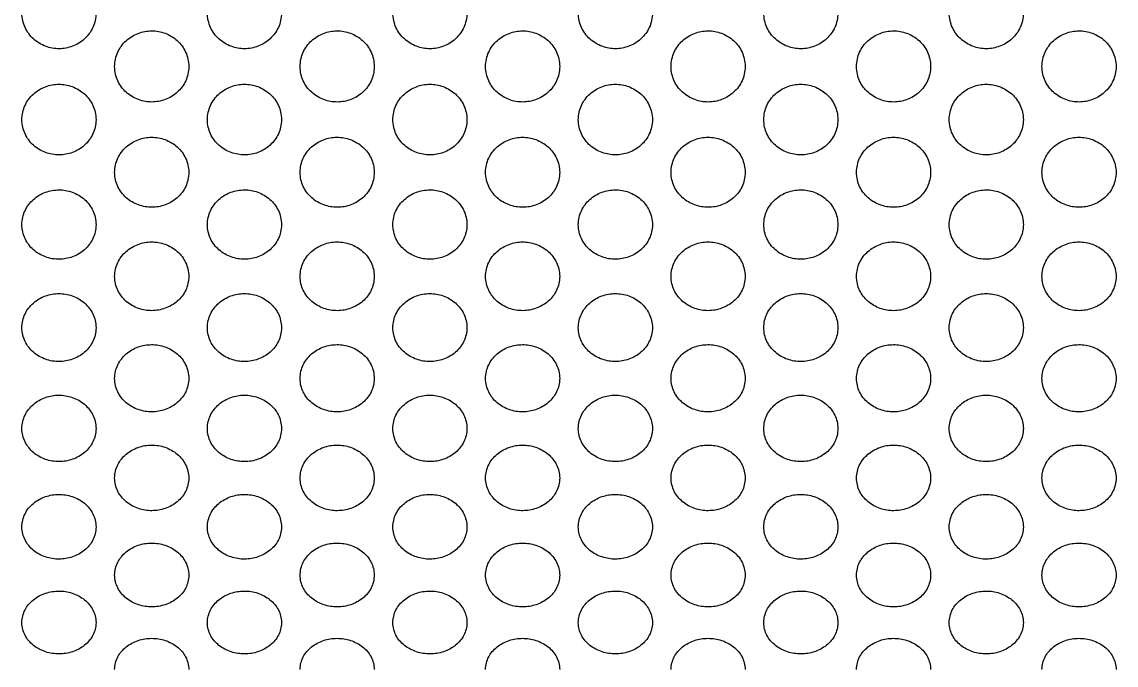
# Model space of a CAD drawing. Header units: millimetres. Extents: x 750 to 8479, y 2174 to 4333.
# Drawn here: x 2513.2 to 2631.2, y 3620.5 to 3689.8 of the extents above; entities that cross this region are included whole.
import ezdxf

# ---------------------------------------------------------------- set-up
doc = ezdxf.new("R2010")
doc.units = ezdxf.units.MM
doc.header["$LTSCALE"] = 153.67
doc.layers.add('02___PRT_ALL_AXES', color=7, linetype='CONTINUOUS')

msp = doc.modelspace()

# ---------------------------------------------------------------- linework, layer by layer
at = {"layer": '02___PRT_ALL_AXES', "linetype": 'Continuous'}
for points in [[(2521.16421, 3690.76241), (2521.14237, 3690.19161), (2520.93039, 3689.17195), (2519.98744, 3687.89208), (2518.64757, 3687.08764), (2517.18087, 3686.82295), (2515.707, 3687.07696), (2514.35251, 3687.87973), (2513.39937, 3689.16621), (2513.18584, 3690.18931), (2513.16421, 3690.76241)], [(2541.16421, 3690.76241), (2541.14237, 3690.19161), (2540.93039, 3689.17195), (2539.98744, 3687.89208), (2538.64757, 3687.08764), (2537.18087, 3686.82295), (2535.707, 3687.07696), (2534.35251, 3687.87973), (2533.39937, 3689.16621), (2533.18584, 3690.18931), (2533.16421, 3690.76241)], [(2561.16421, 3690.76241), (2561.14237, 3690.19161), (2560.93039, 3689.17195), (2559.98744, 3687.89208), (2558.64757, 3687.08764), (2557.18087, 3686.82295), (2555.707, 3687.07696), (2554.35251, 3687.87973), (2553.39937, 3689.16621), (2553.18584, 3690.18931), (2553.16421, 3690.76241)], [(2581.16421, 3690.76241), (2581.14237, 3690.19161), (2580.93039, 3689.17195), (2579.98744, 3687.89208), (2578.64757, 3687.08764), (2577.18087, 3686.82295), (2575.707, 3687.07696), (2574.35251, 3687.87973), (2573.39937, 3689.16621), (2573.18584, 3690.18931), (2573.16421, 3690.76241)], [(2601.16421, 3690.76241), (2601.14237, 3690.19161), (2600.93039, 3689.17195), (2599.98744, 3687.89208), (2598.64757, 3687.08764), (2597.18087, 3686.82295), (2595.707, 3687.07696), (2594.35251, 3687.87973), (2593.39937, 3689.16621), (2593.18584, 3690.18931), (2593.16421, 3690.76241)], [(2621.16421, 3690.76241), (2621.14237, 3690.19161), (2620.93039, 3689.17195), (2619.98744, 3687.89208), (2618.64757, 3687.08764), (2617.18087, 3686.82295), (2615.707, 3687.07696), (2614.35251, 3687.87973), (2613.39937, 3689.16621), (2613.18584, 3690.18931), (2613.16421, 3690.76241)], [(2523.16421, 3684.99191), (2523.18605, 3685.55867), (2523.39803, 3686.57336), (2524.34098, 3687.8515), (2525.68085, 3688.65707), (2527.14755, 3688.92248), (2528.62142, 3688.66778), (2529.97591, 3687.86384), (2530.92905, 3686.57908), (2531.14258, 3685.56095), (2531.16421, 3684.99191)], [(2543.16421, 3684.99191), (2543.18605, 3685.55867), (2543.39803, 3686.57336), (2544.34098, 3687.8515), (2545.68085, 3688.65707), (2547.14755, 3688.92248), (2548.62142, 3688.66778), (2549.97591, 3687.86384), (2550.92905, 3686.57908), (2551.14258, 3685.56095), (2551.16421, 3684.99191)], [(2563.16421, 3684.99191), (2563.18605, 3685.55867), (2563.39803, 3686.57336), (2564.34098, 3687.8515), (2565.68085, 3688.65707), (2567.14755, 3688.92248), (2568.62142, 3688.66778), (2569.97591, 3687.86384), (2570.92905, 3686.57908), (2571.14258, 3685.56095), (2571.16421, 3684.99191)], [(2583.16421, 3684.99191), (2583.18605, 3685.55867), (2583.39803, 3686.57336), (2584.34098, 3687.8515), (2585.68085, 3688.65707), (2587.14755, 3688.92248), (2588.62142, 3688.66778), (2589.97591, 3687.86384), (2590.92905, 3686.57908), (2591.14258, 3685.56095), (2591.16421, 3684.99191)], [(2603.16421, 3684.99191), (2603.18605, 3685.55867), (2603.39803, 3686.57336), (2604.34098, 3687.8515), (2605.68085, 3688.65707), (2607.14755, 3688.92248), (2608.62142, 3688.66778), (2609.97591, 3687.86384), (2610.92905, 3686.57908), (2611.14258, 3685.56095), (2611.16421, 3684.99191)], [(2623.16421, 3684.99191), (2623.18605, 3685.55867), (2623.39803, 3686.57336), (2624.34098, 3687.8515), (2625.68085, 3688.65707), (2627.14755, 3688.92248), (2628.62142, 3688.66778), (2629.97591, 3687.86384), (2630.92905, 3686.57908), (2631.14258, 3685.56095), (2631.16421, 3684.99191)], [(2531.16421, 3684.99191), (2531.14237, 3684.42516), (2530.93039, 3683.41285), (2529.98744, 3682.1424), (2528.64757, 3681.34397), (2527.18087, 3681.08128), (2525.707, 3681.33338), (2524.35251, 3682.13014), (2523.39937, 3683.40715), (2523.18584, 3684.42288), (2523.16421, 3684.99191)], [(2551.16421, 3684.99191), (2551.14237, 3684.42516), (2550.93039, 3683.41285), (2549.98744, 3682.1424), (2548.64757, 3681.34397), (2547.18087, 3681.08128), (2545.707, 3681.33338), (2544.35251, 3682.13014), (2543.39937, 3683.40715), (2543.18584, 3684.42288), (2543.16421, 3684.99191)], [(2571.16421, 3684.99191), (2571.14237, 3684.42516), (2570.93039, 3683.41285), (2569.98744, 3682.1424), (2568.64757, 3681.34397), (2567.18087, 3681.08128), (2565.707, 3681.33338), (2564.35251, 3682.13014), (2563.39937, 3683.40715), (2563.18584, 3684.42288), (2563.16421, 3684.99191)], [(2591.16421, 3684.99191), (2591.14237, 3684.42516), (2590.93039, 3683.41285), (2589.98744, 3682.1424), (2588.64757, 3681.34397), (2587.18087, 3681.08128), (2585.707, 3681.33338), (2584.35251, 3682.13014), (2583.39937, 3683.40715), (2583.18584, 3684.42288), (2583.16421, 3684.99191)], [(2611.16421, 3684.99191), (2611.14237, 3684.42516), (2610.93039, 3683.41285), (2609.98744, 3682.1424), (2608.64757, 3681.34397), (2607.18087, 3681.08128), (2605.707, 3681.33338), (2604.35251, 3682.13014), (2603.39937, 3683.40715), (2603.18584, 3684.42288), (2603.16421, 3684.99191)], [(2631.16421, 3684.99191), (2631.14237, 3684.42516), (2630.93039, 3683.41285), (2629.98744, 3682.1424), (2628.64757, 3681.34397), (2627.18087, 3681.08128), (2625.707, 3681.33338), (2624.35251, 3682.13014), (2623.39937, 3683.40715), (2623.18584, 3684.42288), (2623.16421, 3684.99191)], [(2513.16421, 3679.26423), (2513.18605, 3679.82659), (2513.39803, 3680.83354), (2514.34098, 3682.10212), (2515.68085, 3682.90177), (2517.14755, 3683.16523), (2518.62142, 3682.91239), (2519.97591, 3682.11437), (2520.92905, 3680.83921), (2521.14258, 3679.82886), (2521.16421, 3679.26423)], [(2533.16421, 3679.26423), (2533.18605, 3679.82659), (2533.39803, 3680.83354), (2534.34098, 3682.10212), (2535.68085, 3682.90177), (2537.14755, 3683.16523), (2538.62142, 3682.91239), (2539.97591, 3682.11437), (2540.92905, 3680.83921), (2541.14258, 3679.82886), (2541.16421, 3679.26423)], [(2553.16421, 3679.26423), (2553.18605, 3679.82659), (2553.39803, 3680.83354), (2554.34098, 3682.10212), (2555.68085, 3682.90177), (2557.14755, 3683.16523), (2558.62142, 3682.91239), (2559.97591, 3682.11437), (2560.92905, 3680.83921), (2561.14258, 3679.82886), (2561.16421, 3679.26423)], [(2573.16421, 3679.26423), (2573.18605, 3679.82659), (2573.39803, 3680.83354), (2574.34098, 3682.10212), (2575.68085, 3682.90177), (2577.14755, 3683.16523), (2578.62142, 3682.91239), (2579.97591, 3682.11437), (2580.92905, 3680.83921), (2581.14258, 3679.82886), (2581.16421, 3679.26423)], [(2593.16421, 3679.26423), (2593.18605, 3679.82659), (2593.39803, 3680.83354), (2594.34098, 3682.10212), (2595.68085, 3682.90177), (2597.14755, 3683.16523), (2598.62142, 3682.91239), (2599.97591, 3682.11437), (2600.92905, 3680.83921), (2601.14258, 3679.82886), (2601.16421, 3679.26423)], [(2613.16421, 3679.26423), (2613.18605, 3679.82659), (2613.39803, 3680.83354), (2614.34098, 3682.10212), (2615.68085, 3682.90177), (2617.14755, 3683.16523), (2618.62142, 3682.91239), (2619.97591, 3682.11437), (2620.92905, 3680.83921), (2621.14258, 3679.82886), (2621.16421, 3679.26423)], [(2521.16421, 3679.26423), (2521.14237, 3678.70186), (2520.93039, 3677.69748), (2519.98744, 3676.43719), (2518.64757, 3675.64525), (2517.18087, 3675.3847), (2515.707, 3675.63474), (2514.35251, 3676.42503), (2513.39937, 3677.69183), (2513.18584, 3678.6996), (2513.16421, 3679.26423)], [(2541.16421, 3679.26423), (2541.14237, 3678.70186), (2540.93039, 3677.69748), (2539.98744, 3676.43719), (2538.64757, 3675.64525), (2537.18087, 3675.3847), (2535.707, 3675.63474), (2534.35251, 3676.42503), (2533.39937, 3677.69183), (2533.18584, 3678.6996), (2533.16421, 3679.26423)], [(2561.16421, 3679.26423), (2561.14237, 3678.70186), (2560.93039, 3677.69748), (2559.98744, 3676.43719), (2558.64757, 3675.64525), (2557.18087, 3675.3847), (2555.707, 3675.63474), (2554.35251, 3676.42503), (2553.39937, 3677.69183), (2553.18584, 3678.6996), (2553.16421, 3679.26423)], [(2581.16421, 3679.26423), (2581.14237, 3678.70186), (2580.93039, 3677.69748), (2579.98744, 3676.43719), (2578.64757, 3675.64525), (2577.18087, 3675.3847), (2575.707, 3675.63474), (2574.35251, 3676.42503), (2573.39937, 3677.69183), (2573.18584, 3678.6996), (2573.16421, 3679.26423)], [(2601.16421, 3679.26423), (2601.14237, 3678.70186), (2600.93039, 3677.69748), (2599.98744, 3676.43719), (2598.64757, 3675.64525), (2597.18087, 3675.3847), (2595.707, 3675.63474), (2594.35251, 3676.42503), (2593.39937, 3677.69183), (2593.18584, 3678.6996), (2593.16421, 3679.26423)], [(2621.16421, 3679.26423), (2621.14237, 3678.70186), (2620.93039, 3677.69748), (2619.98744, 3676.43719), (2618.64757, 3675.64525), (2617.18087, 3675.3847), (2615.707, 3675.63474), (2614.35251, 3676.42503), (2613.39937, 3677.69183), (2613.18584, 3678.6996), (2613.16421, 3679.26423)], [(2523.16421, 3673.58269), (2523.18605, 3674.14035), (2523.39803, 3675.13896), (2524.34098, 3676.39723), (2525.68085, 3677.19049), (2527.14755, 3677.45186), (2528.62142, 3677.20103), (2529.97591, 3676.40939), (2530.92905, 3675.14458), (2531.14258, 3674.14259), (2531.16421, 3673.58269)], [(2543.16421, 3673.58269), (2543.18605, 3674.14035), (2543.39803, 3675.13896), (2544.34098, 3676.39723), (2545.68085, 3677.19049), (2547.14755, 3677.45186), (2548.62142, 3677.20103), (2549.97591, 3676.40939), (2550.92905, 3675.14458), (2551.14258, 3674.14259), (2551.16421, 3673.58269)], [(2563.16421, 3673.58269), (2563.18605, 3674.14035), (2563.39803, 3675.13896), (2564.34098, 3676.39723), (2565.68085, 3677.19049), (2567.14755, 3677.45186), (2568.62142, 3677.20103), (2569.97591, 3676.40939), (2570.92905, 3675.14458), (2571.14258, 3674.14259), (2571.16421, 3673.58269)], [(2583.16421, 3673.58269), (2583.18605, 3674.14035), (2583.39803, 3675.13896), (2584.34098, 3676.39723), (2585.68085, 3677.19049), (2587.14755, 3677.45186), (2588.62142, 3677.20103), (2589.97591, 3676.40939), (2590.92905, 3675.14458), (2591.14258, 3674.14259), (2591.16421, 3673.58269)], [(2603.16421, 3673.58269), (2603.18605, 3674.14035), (2603.39803, 3675.13896), (2604.34098, 3676.39723), (2605.68085, 3677.19049), (2607.14755, 3677.45186), (2608.62142, 3677.20103), (2609.97591, 3676.40939), (2610.92905, 3675.14458), (2611.14258, 3674.14259), (2611.16421, 3673.58269)], [(2623.16421, 3673.58269), (2623.18605, 3674.14035), (2623.39803, 3675.13896), (2624.34098, 3676.39723), (2625.68085, 3677.19049), (2627.14755, 3677.45186), (2628.62142, 3677.20103), (2629.97591, 3676.40939), (2630.92905, 3675.14458), (2631.14258, 3674.14259), (2631.16421, 3673.58269)], [(2531.16421, 3673.58269), (2531.14237, 3673.02504), (2530.93039, 3672.02918), (2529.98744, 3670.77979), (2528.64757, 3669.99479), (2527.18087, 3669.73655), (2525.707, 3669.98437), (2524.35251, 3670.76773), (2523.39937, 3672.02357), (2523.18584, 3673.02279), (2523.16421, 3673.58269)], [(2551.16421, 3673.58269), (2551.14237, 3673.02504), (2550.93039, 3672.02918), (2549.98744, 3670.77979), (2548.64757, 3669.99479), (2547.18087, 3669.73655), (2545.707, 3669.98437), (2544.35251, 3670.76773), (2543.39937, 3672.02357), (2543.18584, 3673.02279), (2543.16421, 3673.58269)], [(2571.16421, 3673.58269), (2571.14237, 3673.02504), (2570.93039, 3672.02918), (2569.98744, 3670.77979), (2568.64757, 3669.99479), (2567.18087, 3669.73655), (2565.707, 3669.98437), (2564.35251, 3670.76773), (2563.39937, 3672.02357), (2563.18584, 3673.02279), (2563.16421, 3673.58269)], [(2591.16421, 3673.58269), (2591.14237, 3673.02504), (2590.93039, 3672.02918), (2589.98744, 3670.77979), (2588.64757, 3669.99479), (2587.18087, 3669.73655), (2585.707, 3669.98437), (2584.35251, 3670.76773), (2583.39937, 3672.02357), (2583.18584, 3673.02279), (2583.16421, 3673.58269)], [(2611.16421, 3673.58269), (2611.14237, 3673.02504), (2610.93039, 3672.02918), (2609.98744, 3670.77979), (2608.64757, 3669.99479), (2607.18087, 3669.73655), (2605.707, 3669.98437), (2604.35251, 3670.76773), (2603.39937, 3672.02357), (2603.18584, 3673.02279), (2603.16421, 3673.58269)], [(2631.16421, 3673.58269), (2631.14237, 3673.02504), (2630.93039, 3672.02918), (2629.98744, 3670.77979), (2628.64757, 3669.99479), (2627.18087, 3669.73655), (2625.707, 3669.98437), (2624.35251, 3670.76773), (2623.39937, 3672.02357), (2623.18584, 3673.02279), (2623.16421, 3673.58269)], [(2513.16421, 3667.95063), (2513.18605, 3668.50324), (2513.39803, 3669.49294), (2514.34098, 3670.74018), (2515.68085, 3671.52658), (2517.14755, 3671.78571), (2518.62142, 3671.53703), (2519.97591, 3670.75222), (2520.92905, 3669.49851), (2521.14258, 3668.50547), (2521.16421, 3667.95063)], [(2533.16421, 3667.95063), (2533.18605, 3668.50324), (2533.39803, 3669.49294), (2534.34098, 3670.74018), (2535.68085, 3671.52658), (2537.14755, 3671.78571), (2538.62142, 3671.53703), (2539.97591, 3670.75222), (2540.92905, 3669.49851), (2541.14258, 3668.50547), (2541.16421, 3667.95063)], [(2553.16421, 3667.95063), (2553.18605, 3668.50324), (2553.39803, 3669.49294), (2554.34098, 3670.74018), (2555.68085, 3671.52658), (2557.14755, 3671.78571), (2558.62142, 3671.53703), (2559.97591, 3670.75222), (2560.92905, 3669.49851), (2561.14258, 3668.50547), (2561.16421, 3667.95063)], [(2573.16421, 3667.95063), (2573.18605, 3668.50324), (2573.39803, 3669.49294), (2574.34098, 3670.74018), (2575.68085, 3671.52658), (2577.14755, 3671.78571), (2578.62142, 3671.53703), (2579.97591, 3670.75222), (2580.92905, 3669.49851), (2581.14258, 3668.50547), (2581.16421, 3667.95063)], [(2593.16421, 3667.95063), (2593.18605, 3668.50324), (2593.39803, 3669.49294), (2594.34098, 3670.74018), (2595.68085, 3671.52658), (2597.14755, 3671.78571), (2598.62142, 3671.53703), (2599.97591, 3670.75222), (2600.92905, 3669.49851), (2601.14258, 3668.50547), (2601.16421, 3667.95063)], [(2613.16421, 3667.95063), (2613.18605, 3668.50324), (2613.39803, 3669.49294), (2614.34098, 3670.74018), (2615.68085, 3671.52658), (2617.14755, 3671.78571), (2618.62142, 3671.53703), (2619.97591, 3670.75222), (2620.92905, 3669.49851), (2621.14258, 3668.50547), (2621.16421, 3667.95063)], [(2521.16421, 3667.95063), (2521.14237, 3667.39801), (2520.93039, 3666.41126), (2519.98744, 3665.17349), (2518.64757, 3664.3959), (2517.18087, 3664.14011), (2515.707, 3664.38558), (2514.35251, 3665.16155), (2513.39937, 3666.4057), (2513.18584, 3667.39579), (2513.16421, 3667.95063)], [(2541.16421, 3667.95063), (2541.14237, 3667.39801), (2540.93039, 3666.41126), (2539.98744, 3665.17349), (2538.64757, 3664.3959), (2537.18087, 3664.14011), (2535.707, 3664.38558), (2534.35251, 3665.16155), (2533.39937, 3666.4057), (2533.18584, 3667.39579), (2533.16421, 3667.95063)], [(2561.16421, 3667.95063), (2561.14237, 3667.39801), (2560.93039, 3666.41126), (2559.98744, 3665.17349), (2558.64757, 3664.3959), (2557.18087, 3664.14011), (2555.707, 3664.38558), (2554.35251, 3665.16155), (2553.39937, 3666.4057), (2553.18584, 3667.39579), (2553.16421, 3667.95063)], [(2581.16421, 3667.95063), (2581.14237, 3667.39801), (2580.93039, 3666.41126), (2579.98744, 3665.17349), (2578.64757, 3664.3959), (2577.18087, 3664.14011), (2575.707, 3664.38558), (2574.35251, 3665.16155), (2573.39937, 3666.4057), (2573.18584, 3667.39579), (2573.16421, 3667.95063)], [(2601.16421, 3667.95063), (2601.14237, 3667.39801), (2600.93039, 3666.41126), (2599.98744, 3665.17349), (2598.64757, 3664.3959), (2597.18087, 3664.14011), (2595.707, 3664.38558), (2594.35251, 3665.16155), (2593.39937, 3666.4057), (2593.18584, 3667.39579), (2593.16421, 3667.95063)], [(2621.16421, 3667.95063), (2621.14237, 3667.39801), (2620.93039, 3666.41126), (2619.98744, 3665.17349), (2618.64757, 3664.3959), (2617.18087, 3664.14011), (2615.707, 3664.38558), (2614.35251, 3665.16155), (2613.39937, 3666.4057), (2613.18584, 3667.39579), (2613.16421, 3667.95063)], [(2523.16421, 3662.37132), (2523.18605, 3662.91858), (2523.39803, 3663.89877), (2524.34098, 3665.13425), (2525.68085, 3665.91334), (2527.14755, 3666.17007), (2528.62142, 3665.92369), (2529.97591, 3665.14619), (2530.92905, 3663.90429), (2531.14258, 3662.92078), (2531.16421, 3662.37132)], [(2543.16421, 3662.37132), (2543.18605, 3662.91858), (2543.39803, 3663.89877), (2544.34098, 3665.13425), (2545.68085, 3665.91334), (2547.14755, 3666.17007), (2548.62142, 3665.92369), (2549.97591, 3665.14619), (2550.92905, 3663.90429), (2551.14258, 3662.92078), (2551.16421, 3662.37132)], [(2563.16421, 3662.37132), (2563.18605, 3662.91858), (2563.39803, 3663.89877), (2564.34098, 3665.13425), (2565.68085, 3665.91334), (2567.14755, 3666.17007), (2568.62142, 3665.92369), (2569.97591, 3665.14619), (2570.92905, 3663.90429), (2571.14258, 3662.92078), (2571.16421, 3662.37132)], [(2583.16421, 3662.37132), (2583.18605, 3662.91858), (2583.39803, 3663.89877), (2584.34098, 3665.13425), (2585.68085, 3665.91334), (2587.14755, 3666.17007), (2588.62142, 3665.92369), (2589.97591, 3665.14619), (2590.92905, 3663.90429), (2591.14258, 3662.92078), (2591.16421, 3662.37132)], [(2603.16421, 3662.37132), (2603.18605, 3662.91858), (2603.39803, 3663.89877), (2604.34098, 3665.13425), (2605.68085, 3665.91334), (2607.14755, 3666.17007), (2608.62142, 3665.92369), (2609.97591, 3665.14619), (2610.92905, 3663.90429), (2611.14258, 3662.92078), (2611.16421, 3662.37132)], [(2623.16421, 3662.37132), (2623.18605, 3662.91858), (2623.39803, 3663.89877), (2624.34098, 3665.13425), (2625.68085, 3665.91334), (2627.14755, 3666.17007), (2628.62142, 3665.92369), (2629.97591, 3665.14619), (2630.92905, 3663.90429), (2631.14258, 3662.92078), (2631.16421, 3662.37132)], [(2531.16421, 3662.37132), (2531.14237, 3661.82407), (2530.93039, 3660.84699), (2529.98744, 3659.62157), (2528.64757, 3658.85184), (2527.18087, 3658.59865), (2525.707, 3658.84163), (2524.35251, 3659.60975), (2523.39937, 3660.84149), (2523.18584, 3661.82187), (2523.16421, 3662.37132)], [(2551.16421, 3662.37132), (2551.14237, 3661.82407), (2550.93039, 3660.84699), (2549.98744, 3659.62157), (2548.64757, 3658.85184), (2547.18087, 3658.59865), (2545.707, 3658.84163), (2544.35251, 3659.60975), (2543.39937, 3660.84149), (2543.18584, 3661.82187), (2543.16421, 3662.37132)], [(2571.16421, 3662.37132), (2571.14237, 3661.82407), (2570.93039, 3660.84699), (2569.98744, 3659.62157), (2568.64757, 3658.85184), (2567.18087, 3658.59865), (2565.707, 3658.84163), (2564.35251, 3659.60975), (2563.39937, 3660.84149), (2563.18584, 3661.82187), (2563.16421, 3662.37132)], [(2591.16421, 3662.37132), (2591.14237, 3661.82407), (2590.93039, 3660.84699), (2589.98744, 3659.62157), (2588.64757, 3658.85184), (2587.18087, 3658.59865), (2585.707, 3658.84163), (2584.35251, 3659.60975), (2583.39937, 3660.84149), (2583.18584, 3661.82187), (2583.16421, 3662.37132)], [(2611.16421, 3662.37132), (2611.14237, 3661.82407), (2610.93039, 3660.84699), (2609.98744, 3659.62157), (2608.64757, 3658.85184), (2607.18087, 3658.59865), (2605.707, 3658.84163), (2604.35251, 3659.60975), (2603.39937, 3660.84149), (2603.18584, 3661.82187), (2603.16421, 3662.37132)], [(2631.16421, 3662.37132), (2631.14237, 3661.82407), (2630.93039, 3660.84699), (2629.98744, 3659.62157), (2628.64757, 3658.85184), (2627.18087, 3658.59865), (2625.707, 3658.84163), (2624.35251, 3659.60975), (2623.39937, 3660.84149), (2623.18584, 3661.82187), (2623.16421, 3662.37132)], [(2513.16421, 3656.84804), (2513.18605, 3657.38961), (2513.39803, 3658.35973), (2514.34098, 3659.58273), (2515.68085, 3660.35404), (2517.14755, 3660.60823), (2518.62142, 3660.36429), (2519.97591, 3659.59454), (2520.92905, 3658.3652), (2521.14258, 3657.39179), (2521.16421, 3656.84804)], [(2533.16421, 3656.84804), (2533.18605, 3657.38961), (2533.39803, 3658.35973), (2534.34098, 3659.58273), (2535.68085, 3660.35404), (2537.14755, 3660.60823), (2538.62142, 3660.36429), (2539.97591, 3659.59454), (2540.92905, 3658.3652), (2541.14258, 3657.39179), (2541.16421, 3656.84804)], [(2553.16421, 3656.84804), (2553.18605, 3657.38961), (2553.39803, 3658.35973), (2554.34098, 3659.58273), (2555.68085, 3660.35404), (2557.14755, 3660.60823), (2558.62142, 3660.36429), (2559.97591, 3659.59454), (2560.92905, 3658.3652), (2561.14258, 3657.39179), (2561.16421, 3656.84804)], [(2573.16421, 3656.84804), (2573.18605, 3657.38961), (2573.39803, 3658.35973), (2574.34098, 3659.58273), (2575.68085, 3660.35404), (2577.14755, 3660.60823), (2578.62142, 3660.36429), (2579.97591, 3659.59454), (2580.92905, 3658.3652), (2581.14258, 3657.39179), (2581.16421, 3656.84804)], [(2593.16421, 3656.84804), (2593.18605, 3657.38961), (2593.39803, 3658.35973), (2594.34098, 3659.58273), (2595.68085, 3660.35404), (2597.14755, 3660.60823), (2598.62142, 3660.36429), (2599.97591, 3659.59454), (2600.92905, 3658.3652), (2601.14258, 3657.39179), (2601.16421, 3656.84804)], [(2613.16421, 3656.84804), (2613.18605, 3657.38961), (2613.39803, 3658.35973), (2614.34098, 3659.58273), (2615.68085, 3660.35404), (2617.14755, 3660.60823), (2618.62142, 3660.36429), (2619.97591, 3659.59454), (2620.92905, 3658.3652), (2621.14258, 3657.39179), (2621.16421, 3656.84804)], [(2521.16421, 3656.84804), (2521.14237, 3656.30646), (2520.93039, 3655.33964), (2519.98744, 3654.12728), (2518.64757, 3653.36585), (2517.18087, 3653.11541), (2515.707, 3653.35575), (2514.35251, 3654.11558), (2513.39937, 3655.33419), (2513.18584, 3656.30428), (2513.16421, 3656.84804)], [(2541.16421, 3656.84804), (2541.14237, 3656.30646), (2540.93039, 3655.33964), (2539.98744, 3654.12728), (2538.64757, 3653.36585), (2537.18087, 3653.11541), (2535.707, 3653.35575), (2534.35251, 3654.11558), (2533.39937, 3655.33419), (2533.18584, 3656.30428), (2533.16421, 3656.84804)], [(2561.16421, 3656.84804), (2561.14237, 3656.30646), (2560.93039, 3655.33964), (2559.98744, 3654.12728), (2558.64757, 3653.36585), (2557.18087, 3653.11541), (2555.707, 3653.35575), (2554.35251, 3654.11558), (2553.39937, 3655.33419), (2553.18584, 3656.30428), (2553.16421, 3656.84804)], [(2581.16421, 3656.84804), (2581.14237, 3656.30646), (2580.93039, 3655.33964), (2579.98744, 3654.12728), (2578.64757, 3653.36585), (2577.18087, 3653.11541), (2575.707, 3653.35575), (2574.35251, 3654.11558), (2573.39937, 3655.33419), (2573.18584, 3656.30428), (2573.16421, 3656.84804)], [(2601.16421, 3656.84804), (2601.14237, 3656.30646), (2600.93039, 3655.33964), (2599.98744, 3654.12728), (2598.64757, 3653.36585), (2597.18087, 3653.11541), (2595.707, 3653.35575), (2594.35251, 3654.11558), (2593.39937, 3655.33419), (2593.18584, 3656.30428), (2593.16421, 3656.84804)], [(2621.16421, 3656.84804), (2621.14237, 3656.30646), (2620.93039, 3655.33964), (2619.98744, 3654.12728), (2618.64757, 3653.36585), (2617.18087, 3653.11541), (2615.707, 3653.35575), (2614.35251, 3654.11558), (2613.39937, 3655.33419), (2613.18584, 3656.30428), (2613.16421, 3656.84804)], [(2523.16421, 3651.38399), (2523.18605, 3651.91956), (2523.39803, 3652.87905), (2524.34098, 3654.08885), (2525.68085, 3654.85194), (2527.14755, 3655.10344), (2528.62142, 3654.86208), (2529.97591, 3654.10054), (2530.92905, 3652.88446), (2531.14258, 3651.92172), (2531.16421, 3651.38399)], [(2543.16421, 3651.38399), (2543.18605, 3651.91956), (2543.39803, 3652.87905), (2544.34098, 3654.08885), (2545.68085, 3654.85194), (2547.14755, 3655.10344), (2548.62142, 3654.86208), (2549.97591, 3654.10054), (2550.92905, 3652.88446), (2551.14258, 3651.92172), (2551.16421, 3651.38399)], [(2563.16421, 3651.38399), (2563.18605, 3651.91956), (2563.39803, 3652.87905), (2564.34098, 3654.08885), (2565.68085, 3654.85194), (2567.14755, 3655.10344), (2568.62142, 3654.86208), (2569.97591, 3654.10054), (2570.92905, 3652.88446), (2571.14258, 3651.92172), (2571.16421, 3651.38399)], [(2583.16421, 3651.38399), (2583.18605, 3651.91956), (2583.39803, 3652.87905), (2584.34098, 3654.08885), (2585.68085, 3654.85194), (2587.14755, 3655.10344), (2588.62142, 3654.86208), (2589.97591, 3654.10054), (2590.92905, 3652.88446), (2591.14258, 3651.92172), (2591.16421, 3651.38399)], [(2603.16421, 3651.38399), (2603.18605, 3651.91956), (2603.39803, 3652.87905), (2604.34098, 3654.08885), (2605.68085, 3654.85194), (2607.14755, 3655.10344), (2608.62142, 3654.86208), (2609.97591, 3654.10054), (2610.92905, 3652.88446), (2611.14258, 3651.92172), (2611.16421, 3651.38399)], [(2623.16421, 3651.38399), (2623.18605, 3651.91956), (2623.39803, 3652.87905), (2624.34098, 3654.08885), (2625.68085, 3654.85194), (2627.14755, 3655.10344), (2628.62142, 3654.86208), (2629.97591, 3654.10054), (2630.92905, 3652.88446), (2631.14258, 3651.92172), (2631.16421, 3651.38399)], [(2531.16421, 3651.38399), (2531.14237, 3650.84841), (2530.93039, 3649.8924), (2529.98744, 3648.69381), (2528.64757, 3647.94114), (2527.18087, 3647.69359), (2525.707, 3647.93115), (2524.35251, 3648.68225), (2523.39937, 3649.88702), (2523.18584, 3650.84626), (2523.16421, 3651.38399)], [(2551.16421, 3651.38399), (2551.14237, 3650.84841), (2550.93039, 3649.8924), (2549.98744, 3648.69381), (2548.64757, 3647.94114), (2547.18087, 3647.69359), (2545.707, 3647.93115), (2544.35251, 3648.68225), (2543.39937, 3649.88702), (2543.18584, 3650.84626), (2543.16421, 3651.38399)], [(2571.16421, 3651.38399), (2571.14237, 3650.84841), (2570.93039, 3649.8924), (2569.98744, 3648.69381), (2568.64757, 3647.94114), (2567.18087, 3647.69359), (2565.707, 3647.93115), (2564.35251, 3648.68225), (2563.39937, 3649.88702), (2563.18584, 3650.84626), (2563.16421, 3651.38399)], [(2591.16421, 3651.38399), (2591.14237, 3650.84841), (2590.93039, 3649.8924), (2589.98744, 3648.69381), (2588.64757, 3647.94114), (2587.18087, 3647.69359), (2585.707, 3647.93115), (2584.35251, 3648.68225), (2583.39937, 3649.88702), (2583.18584, 3650.84626), (2583.16421, 3651.38399)], [(2611.16421, 3651.38399), (2611.14237, 3650.84841), (2610.93039, 3649.8924), (2609.98744, 3648.69381), (2608.64757, 3647.94114), (2607.18087, 3647.69359), (2605.707, 3647.93115), (2604.35251, 3648.68225), (2603.39937, 3649.88702), (2603.18584, 3650.84626), (2603.16421, 3651.38399)], [(2631.16421, 3651.38399), (2631.14237, 3650.84841), (2630.93039, 3649.8924), (2629.98744, 3648.69381), (2628.64757, 3647.94114), (2627.18087, 3647.69359), (2625.707, 3647.93115), (2624.35251, 3648.68225), (2623.39937, 3649.88702), (2623.18584, 3650.84626), (2623.16421, 3651.38399)], [(2513.16421, 3645.98237), (2513.18605, 3646.51163), (2513.39803, 3647.45993), (2514.34098, 3648.65582), (2515.68085, 3649.41025), (2517.14755, 3649.65891), (2518.62142, 3649.42028), (2519.97591, 3648.66738), (2520.92905, 3647.46527), (2521.14258, 3646.51376), (2521.16421, 3645.98237)], [(2533.16421, 3645.98237), (2533.18605, 3646.51163), (2533.39803, 3647.45993), (2534.34098, 3648.65582), (2535.68085, 3649.41025), (2537.14755, 3649.65891), (2538.62142, 3649.42028), (2539.97591, 3648.66738), (2540.92905, 3647.46527), (2541.14258, 3646.51376), (2541.16421, 3645.98237)], [(2553.16421, 3645.98237), (2553.18605, 3646.51163), (2553.39803, 3647.45993), (2554.34098, 3648.65582), (2555.68085, 3649.41025), (2557.14755, 3649.65891), (2558.62142, 3649.42028), (2559.97591, 3648.66738), (2560.92905, 3647.46527), (2561.14258, 3646.51376), (2561.16421, 3645.98237)], [(2573.16421, 3645.98237), (2573.18605, 3646.51163), (2573.39803, 3647.45993), (2574.34098, 3648.65582), (2575.68085, 3649.41025), (2577.14755, 3649.65891), (2578.62142, 3649.42028), (2579.97591, 3648.66738), (2580.92905, 3647.46527), (2581.14258, 3646.51376), (2581.16421, 3645.98237)], [(2593.16421, 3645.98237), (2593.18605, 3646.51163), (2593.39803, 3647.45993), (2594.34098, 3648.65582), (2595.68085, 3649.41025), (2597.14755, 3649.65891), (2598.62142, 3649.42028), (2599.97591, 3648.66738), (2600.92905, 3647.46527), (2601.14258, 3646.51376), (2601.16421, 3645.98237)], [(2613.16421, 3645.98237), (2613.18605, 3646.51163), (2613.39803, 3647.45993), (2614.34098, 3648.65582), (2615.68085, 3649.41025), (2617.14755, 3649.65891), (2618.62142, 3649.42028), (2619.97591, 3648.66738), (2620.92905, 3647.46527), (2621.14258, 3646.51376), (2621.16421, 3645.98237)], [(2521.16421, 3645.98237), (2521.14237, 3645.4531), (2520.93039, 3644.50846), (2519.98744, 3643.32434), (2518.64757, 3642.58087), (2517.18087, 3642.33636), (2515.707, 3642.571), (2514.35251, 3643.31292), (2513.39937, 3644.50314), (2513.18584, 3645.45098), (2513.16421, 3645.98237)], [(2541.16421, 3645.98237), (2541.14237, 3645.4531), (2540.93039, 3644.50846), (2539.98744, 3643.32434), (2538.64757, 3642.58087), (2537.18087, 3642.33636), (2535.707, 3642.571), (2534.35251, 3643.31292), (2533.39937, 3644.50314), (2533.18584, 3645.45098), (2533.16421, 3645.98237)], [(2561.16421, 3645.98237), (2561.14237, 3645.4531), (2560.93039, 3644.50846), (2559.98744, 3643.32434), (2558.64757, 3642.58087), (2557.18087, 3642.33636), (2555.707, 3642.571), (2554.35251, 3643.31292), (2553.39937, 3644.50314), (2553.18584, 3645.45098), (2553.16421, 3645.98237)], [(2581.16421, 3645.98237), (2581.14237, 3645.4531), (2580.93039, 3644.50846), (2579.98744, 3643.32434), (2578.64757, 3642.58087), (2577.18087, 3642.33636), (2575.707, 3642.571), (2574.35251, 3643.31292), (2573.39937, 3644.50314), (2573.18584, 3645.45098), (2573.16421, 3645.98237)], [(2601.16421, 3645.98237), (2601.14237, 3645.4531), (2600.93039, 3644.50846), (2599.98744, 3643.32434), (2598.64757, 3642.58087), (2597.18087, 3642.33636), (2595.707, 3642.571), (2594.35251, 3643.31292), (2593.39937, 3644.50314), (2593.18584, 3645.45098), (2593.16421, 3645.98237)], [(2621.16421, 3645.98237), (2621.14237, 3645.4531), (2620.93039, 3644.50846), (2619.98744, 3643.32434), (2618.64757, 3642.58087), (2617.18087, 3642.33636), (2615.707, 3642.571), (2614.35251, 3643.31292), (2613.39937, 3644.50314), (2613.18584, 3645.45098), (2613.16421, 3645.98237)], [(2523.16421, 3640.64634), (2523.18605, 3641.16898), (2523.39803, 3642.10553), (2524.34098, 3643.28682), (2525.68085, 3644.03214), (2527.14755, 3644.27781), (2528.62142, 3644.04204), (2529.97591, 3643.29823), (2530.92905, 3642.1108), (2531.14258, 3641.17109), (2531.16421, 3640.64634)], [(2543.16421, 3640.64634), (2543.18605, 3641.16898), (2543.39803, 3642.10553), (2544.34098, 3643.28682), (2545.68085, 3644.03214), (2547.14755, 3644.27781), (2548.62142, 3644.04204), (2549.97591, 3643.29823), (2550.92905, 3642.1108), (2551.14258, 3641.17109), (2551.16421, 3640.64634)], [(2563.16421, 3640.64634), (2563.18605, 3641.16898), (2563.39803, 3642.10553), (2564.34098, 3643.28682), (2565.68085, 3644.03214), (2567.14755, 3644.27781), (2568.62142, 3644.04204), (2569.97591, 3643.29823), (2570.92905, 3642.1108), (2571.14258, 3641.17109), (2571.16421, 3640.64634)], [(2583.16421, 3640.64634), (2583.18605, 3641.16898), (2583.39803, 3642.10553), (2584.34098, 3643.28682), (2585.68085, 3644.03214), (2587.14755, 3644.27781), (2588.62142, 3644.04204), (2589.97591, 3643.29823), (2590.92905, 3642.1108), (2591.14258, 3641.17109), (2591.16421, 3640.64634)], [(2603.16421, 3640.64634), (2603.18605, 3641.16898), (2603.39803, 3642.10553), (2604.34098, 3643.28682), (2605.68085, 3644.03214), (2607.14755, 3644.27781), (2608.62142, 3644.04204), (2609.97591, 3643.29823), (2610.92905, 3642.1108), (2611.14258, 3641.17109), (2611.16421, 3640.64634)], [(2623.16421, 3640.64634), (2623.18605, 3641.16898), (2623.39803, 3642.10553), (2624.34098, 3643.28682), (2625.68085, 3644.03214), (2627.14755, 3644.27781), (2628.62142, 3644.04204), (2629.97591, 3643.29823), (2630.92905, 3642.1108), (2631.14258, 3641.17109), (2631.16421, 3640.64634)], [(2531.16421, 3640.64634), (2531.14237, 3640.12369), (2530.93039, 3639.19097), (2529.98744, 3638.02201), (2528.64757, 3637.28816), (2527.18087, 3637.04684), (2525.707, 3637.27843), (2524.35251, 3638.01074), (2523.39937, 3639.18572), (2523.18584, 3640.12159), (2523.16421, 3640.64634)], [(2551.16421, 3640.64634), (2551.14237, 3640.12369), (2550.93039, 3639.19097), (2549.98744, 3638.02201), (2548.64757, 3637.28816), (2547.18087, 3637.04684), (2545.707, 3637.27843), (2544.35251, 3638.01074), (2543.39937, 3639.18572), (2543.18584, 3640.12159), (2543.16421, 3640.64634)], [(2571.16421, 3640.64634), (2571.14237, 3640.12369), (2570.93039, 3639.19097), (2569.98744, 3638.02201), (2568.64757, 3637.28816), (2567.18087, 3637.04684), (2565.707, 3637.27843), (2564.35251, 3638.01074), (2563.39937, 3639.18572), (2563.18584, 3640.12159), (2563.16421, 3640.64634)], [(2591.16421, 3640.64634), (2591.14237, 3640.12369), (2590.93039, 3639.19097), (2589.98744, 3638.02201), (2588.64757, 3637.28816), (2587.18087, 3637.04684), (2585.707, 3637.27843), (2584.35251, 3638.01074), (2583.39937, 3639.18572), (2583.18584, 3640.12159), (2583.16421, 3640.64634)], [(2611.16421, 3640.64634), (2611.14237, 3640.12369), (2610.93039, 3639.19097), (2609.98744, 3638.02201), (2608.64757, 3637.28816), (2607.18087, 3637.04684), (2605.707, 3637.27843), (2604.35251, 3638.01074), (2603.39937, 3639.18572), (2603.18584, 3640.12159), (2603.16421, 3640.64634)], [(2631.16421, 3640.64634), (2631.14237, 3640.12369), (2630.93039, 3639.19097), (2629.98744, 3638.02201), (2628.64757, 3637.28816), (2627.18087, 3637.04684), (2625.707, 3637.27843), (2624.35251, 3638.01074), (2623.39937, 3639.18572), (2623.18584, 3640.12159), (2623.16421, 3640.64634)], [(2513.16421, 3635.379), (2513.18605, 3635.89472), (2513.39803, 3636.81897), (2514.34098, 3637.98497), (2515.68085, 3638.72075), (2517.14755, 3638.9633), (2518.62142, 3638.73053), (2519.97591, 3637.99624), (2520.92905, 3636.82418), (2521.14258, 3635.8968), (2521.16421, 3635.379)], [(2533.16421, 3635.379), (2533.18605, 3635.89472), (2533.39803, 3636.81897), (2534.34098, 3637.98497), (2535.68085, 3638.72075), (2537.14755, 3638.9633), (2538.62142, 3638.73053), (2539.97591, 3637.99624), (2540.92905, 3636.82418), (2541.14258, 3635.8968), (2541.16421, 3635.379)], [(2553.16421, 3635.379), (2553.18605, 3635.89472), (2553.39803, 3636.81897), (2554.34098, 3637.98497), (2555.68085, 3638.72075), (2557.14755, 3638.9633), (2558.62142, 3638.73053), (2559.97591, 3637.99624), (2560.92905, 3636.82418), (2561.14258, 3635.8968), (2561.16421, 3635.379)], [(2573.16421, 3635.379), (2573.18605, 3635.89472), (2573.39803, 3636.81897), (2574.34098, 3637.98497), (2575.68085, 3638.72075), (2577.14755, 3638.9633), (2578.62142, 3638.73053), (2579.97591, 3637.99624), (2580.92905, 3636.82418), (2581.14258, 3635.8968), (2581.16421, 3635.379)], [(2593.16421, 3635.379), (2593.18605, 3635.89472), (2593.39803, 3636.81897), (2594.34098, 3637.98497), (2595.68085, 3638.72075), (2597.14755, 3638.9633), (2598.62142, 3638.73053), (2599.97591, 3637.99624), (2600.92905, 3636.82418), (2601.14258, 3635.8968), (2601.16421, 3635.379)], [(2613.16421, 3635.379), (2613.18605, 3635.89472), (2613.39803, 3636.81897), (2614.34098, 3637.98497), (2615.68085, 3638.72075), (2617.14755, 3638.9633), (2618.62142, 3638.73053), (2619.97591, 3637.99624), (2620.92905, 3636.82418), (2621.14258, 3635.8968), (2621.16421, 3635.379)], [(2521.16421, 3635.379), (2521.14237, 3634.86328), (2520.93039, 3633.94303), (2519.98744, 3632.78991), (2518.64757, 3632.06612), (2517.18087, 3631.82812), (2515.707, 3632.05651), (2514.35251, 3632.77879), (2513.39937, 3633.93785), (2513.18584, 3634.8612), (2513.16421, 3635.379)], [(2541.16421, 3635.379), (2541.14237, 3634.86328), (2540.93039, 3633.94303), (2539.98744, 3632.78991), (2538.64757, 3632.06612), (2537.18087, 3631.82812), (2535.707, 3632.05651), (2534.35251, 3632.77879), (2533.39937, 3633.93785), (2533.18584, 3634.8612), (2533.16421, 3635.379)], [(2561.16421, 3635.379), (2561.14237, 3634.86328), (2560.93039, 3633.94303), (2559.98744, 3632.78991), (2558.64757, 3632.06612), (2557.18087, 3631.82812), (2555.707, 3632.05651), (2554.35251, 3632.77879), (2553.39937, 3633.93785), (2553.18584, 3634.8612), (2553.16421, 3635.379)], [(2581.16421, 3635.379), (2581.14237, 3634.86328), (2580.93039, 3633.94303), (2579.98744, 3632.78991), (2578.64757, 3632.06612), (2577.18087, 3631.82812), (2575.707, 3632.05651), (2574.35251, 3632.77879), (2573.39937, 3633.93785), (2573.18584, 3634.8612), (2573.16421, 3635.379)], [(2601.16421, 3635.379), (2601.14237, 3634.86328), (2600.93039, 3633.94303), (2599.98744, 3632.78991), (2598.64757, 3632.06612), (2597.18087, 3631.82812), (2595.707, 3632.05651), (2594.35251, 3632.77879), (2593.39937, 3633.93785), (2593.18584, 3634.8612), (2593.16421, 3635.379)], [(2621.16421, 3635.379), (2621.14237, 3634.86328), (2620.93039, 3633.94303), (2619.98744, 3632.78991), (2618.64757, 3632.06612), (2617.18087, 3631.82812), (2615.707, 3632.05651), (2614.35251, 3632.77879), (2613.39937, 3633.93785), (2613.18584, 3634.8612), (2613.16421, 3635.379)], [(2523.16421, 3630.18344), (2523.18605, 3630.69194), (2523.39803, 3631.60335), (2524.34098, 3632.75338), (2525.68085, 3633.47918), (2527.14755, 3633.71846), (2528.62142, 3633.48883), (2529.97591, 3632.76449), (2530.92905, 3631.60848), (2531.14258, 3630.69398), (2531.16421, 3630.18344)], [(2543.16421, 3630.18344), (2543.18605, 3630.69194), (2543.39803, 3631.60335), (2544.34098, 3632.75338), (2545.68085, 3633.47918), (2547.14755, 3633.71846), (2548.62142, 3633.48883), (2549.97591, 3632.76449), (2550.92905, 3631.60848), (2551.14258, 3630.69398), (2551.16421, 3630.18344)], [(2563.16421, 3630.18344), (2563.18605, 3630.69194), (2563.39803, 3631.60335), (2564.34098, 3632.75338), (2565.68085, 3633.47918), (2567.14755, 3633.71846), (2568.62142, 3633.48883), (2569.97591, 3632.76449), (2570.92905, 3631.60848), (2571.14258, 3630.69398), (2571.16421, 3630.18344)], [(2583.16421, 3630.18344), (2583.18605, 3630.69194), (2583.39803, 3631.60335), (2584.34098, 3632.75338), (2585.68085, 3633.47918), (2587.14755, 3633.71846), (2588.62142, 3633.48883), (2589.97591, 3632.76449), (2590.92905, 3631.60848), (2591.14258, 3630.69398), (2591.16421, 3630.18344)], [(2603.16421, 3630.18344), (2603.18605, 3630.69194), (2603.39803, 3631.60335), (2604.34098, 3632.75338), (2605.68085, 3633.47918), (2607.14755, 3633.71846), (2608.62142, 3633.48883), (2609.97591, 3632.76449), (2610.92905, 3631.60848), (2611.14258, 3630.69398), (2611.16421, 3630.18344)], [(2623.16421, 3630.18344), (2623.18605, 3630.69194), (2623.39803, 3631.60335), (2624.34098, 3632.75338), (2625.68085, 3633.47918), (2627.14755, 3633.71846), (2628.62142, 3633.48883), (2629.97591, 3632.76449), (2630.92905, 3631.60848), (2631.14258, 3630.69398), (2631.16421, 3630.18344)], [(2531.16421, 3630.18344), (2531.14237, 3629.67494), (2530.93039, 3628.7677), (2529.98744, 3627.6311), (2528.64757, 3626.91778), (2527.18087, 3626.68324), (2525.707, 3626.90832), (2524.35251, 3627.62014), (2523.39937, 3628.76259), (2523.18584, 3629.6729), (2523.16421, 3630.18344)], [(2551.16421, 3630.18344), (2551.14237, 3629.67494), (2550.93039, 3628.7677), (2549.98744, 3627.6311), (2548.64757, 3626.91778), (2547.18087, 3626.68324), (2545.707, 3626.90832), (2544.35251, 3627.62014), (2543.39937, 3628.76259), (2543.18584, 3629.6729), (2543.16421, 3630.18344)], [(2571.16421, 3630.18344), (2571.14237, 3629.67494), (2570.93039, 3628.7677), (2569.98744, 3627.6311), (2568.64757, 3626.91778), (2567.18087, 3626.68324), (2565.707, 3626.90832), (2564.35251, 3627.62014), (2563.39937, 3628.76259), (2563.18584, 3629.6729), (2563.16421, 3630.18344)], [(2591.16421, 3630.18344), (2591.14237, 3629.67494), (2590.93039, 3628.7677), (2589.98744, 3627.6311), (2588.64757, 3626.91778), (2587.18087, 3626.68324), (2585.707, 3626.90832), (2584.35251, 3627.62014), (2583.39937, 3628.76259), (2583.18584, 3629.6729), (2583.16421, 3630.18344)], [(2611.16421, 3630.18344), (2611.14237, 3629.67494), (2610.93039, 3628.7677), (2609.98744, 3627.6311), (2608.64757, 3626.91778), (2607.18087, 3626.68324), (2605.707, 3626.90832), (2604.35251, 3627.62014), (2603.39937, 3628.76259), (2603.18584, 3629.6729), (2603.16421, 3630.18344)], [(2631.16421, 3630.18344), (2631.14237, 3629.67494), (2630.93039, 3628.7677), (2629.98744, 3627.6311), (2628.64757, 3626.91778), (2627.18087, 3626.68324), (2625.707, 3626.90832), (2624.35251, 3627.62014), (2623.39937, 3628.76259), (2623.18584, 3629.6729), (2623.16421, 3630.18344)], [(2513.16421, 3625.06269), (2513.18605, 3625.56366), (2513.39803, 3626.46171), (2514.34098, 3627.59509), (2515.68085, 3628.3105), (2517.14755, 3628.54637), (2518.62142, 3628.32001), (2519.97591, 3627.60604), (2520.92905, 3626.46677), (2521.14258, 3625.56568), (2521.16421, 3625.06269)], [(2533.16421, 3625.06269), (2533.18605, 3625.56366), (2533.39803, 3626.46171), (2534.34098, 3627.59509), (2535.68085, 3628.3105), (2537.14755, 3628.54637), (2538.62142, 3628.32001), (2539.97591, 3627.60604), (2540.92905, 3626.46677), (2541.14258, 3625.56568), (2541.16421, 3625.06269)], [(2553.16421, 3625.06269), (2553.18605, 3625.56366), (2553.39803, 3626.46171), (2554.34098, 3627.59509), (2555.68085, 3628.3105), (2557.14755, 3628.54637), (2558.62142, 3628.32001), (2559.97591, 3627.60604), (2560.92905, 3626.46677), (2561.14258, 3625.56568), (2561.16421, 3625.06269)], [(2573.16421, 3625.06269), (2573.18605, 3625.56366), (2573.39803, 3626.46171), (2574.34098, 3627.59509), (2575.68085, 3628.3105), (2577.14755, 3628.54637), (2578.62142, 3628.32001), (2579.97591, 3627.60604), (2580.92905, 3626.46677), (2581.14258, 3625.56568), (2581.16421, 3625.06269)], [(2593.16421, 3625.06269), (2593.18605, 3625.56366), (2593.39803, 3626.46171), (2594.34098, 3627.59509), (2595.68085, 3628.3105), (2597.14755, 3628.54637), (2598.62142, 3628.32001), (2599.97591, 3627.60604), (2600.92905, 3626.46677), (2601.14258, 3625.56568), (2601.16421, 3625.06269)], [(2613.16421, 3625.06269), (2613.18605, 3625.56366), (2613.39803, 3626.46171), (2614.34098, 3627.59509), (2615.68085, 3628.3105), (2617.14755, 3628.54637), (2618.62142, 3628.32001), (2619.97591, 3627.60604), (2620.92905, 3626.46677), (2621.14258, 3625.56568), (2621.16421, 3625.06269)], [(2521.16421, 3625.06269), (2521.14237, 3624.56171), (2520.93039, 3623.668), (2519.98744, 3622.54858), (2518.64757, 3621.84616), (2517.18087, 3621.61522), (2515.707, 3621.83684), (2514.35251, 3622.53779), (2513.39937, 3623.66297), (2513.18584, 3624.5597), (2513.16421, 3625.06269)], [(2541.16421, 3625.06269), (2541.14237, 3624.56171), (2540.93039, 3623.668), (2539.98744, 3622.54858), (2538.64757, 3621.84616), (2537.18087, 3621.61522), (2535.707, 3621.83684), (2534.35251, 3622.53779), (2533.39937, 3623.66297), (2533.18584, 3624.5597), (2533.16421, 3625.06269)], [(2561.16421, 3625.06269), (2561.14237, 3624.56171), (2560.93039, 3623.668), (2559.98744, 3622.54858), (2558.64757, 3621.84616), (2557.18087, 3621.61522), (2555.707, 3621.83684), (2554.35251, 3622.53779), (2553.39937, 3623.66297), (2553.18584, 3624.5597), (2553.16421, 3625.06269)], [(2581.16421, 3625.06269), (2581.14237, 3624.56171), (2580.93039, 3623.668), (2579.98744, 3622.54858), (2578.64757, 3621.84616), (2577.18087, 3621.61522), (2575.707, 3621.83684), (2574.35251, 3622.53779), (2573.39937, 3623.66297), (2573.18584, 3624.5597), (2573.16421, 3625.06269)], [(2601.16421, 3625.06269), (2601.14237, 3624.56171), (2600.93039, 3623.668), (2599.98744, 3622.54858), (2598.64757, 3621.84616), (2597.18087, 3621.61522), (2595.707, 3621.83684), (2594.35251, 3622.53779), (2593.39937, 3623.66297), (2593.18584, 3624.5597), (2593.16421, 3625.06269)], [(2621.16421, 3625.06269), (2621.14237, 3624.56171), (2620.93039, 3623.668), (2619.98744, 3622.54858), (2618.64757, 3621.84616), (2617.18087, 3621.61522), (2615.707, 3621.83684), (2614.35251, 3622.53779), (2613.39937, 3623.66297), (2613.18584, 3624.5597), (2613.16421, 3625.06269)], [(2523.16421, 3620.01973), (2523.18605, 3620.51289), (2523.39803, 3621.39704), (2524.34098, 3622.51312), (2525.68085, 3623.21772), (2527.14755, 3623.45004), (2528.62142, 3623.22709), (2529.97591, 3622.5239), (2530.92905, 3621.40202), (2531.14258, 3620.51488), (2531.16421, 3620.01973)], [(2543.16421, 3620.01973), (2543.18605, 3620.51289), (2543.39803, 3621.39704), (2544.34098, 3622.51312), (2545.68085, 3623.21772), (2547.14755, 3623.45004), (2548.62142, 3623.22709), (2549.97591, 3622.5239), (2550.92905, 3621.40202), (2551.14258, 3620.51488), (2551.16421, 3620.01973)], [(2563.16421, 3620.01973), (2563.18605, 3620.51289), (2563.39803, 3621.39704), (2564.34098, 3622.51312), (2565.68085, 3623.21772), (2567.14755, 3623.45004), (2568.62142, 3623.22709), (2569.97591, 3622.5239), (2570.92905, 3621.40202), (2571.14258, 3620.51488), (2571.16421, 3620.01973)], [(2583.16421, 3620.01973), (2583.18605, 3620.51289), (2583.39803, 3621.39704), (2584.34098, 3622.51312), (2585.68085, 3623.21772), (2587.14755, 3623.45004), (2588.62142, 3623.22709), (2589.97591, 3622.5239), (2590.92905, 3621.40202), (2591.14258, 3620.51488), (2591.16421, 3620.01973)], [(2603.16421, 3620.01973), (2603.18605, 3620.51289), (2603.39803, 3621.39704), (2604.34098, 3622.51312), (2605.68085, 3623.21772), (2607.14755, 3623.45004), (2608.62142, 3623.22709), (2609.97591, 3622.5239), (2610.92905, 3621.40202), (2611.14258, 3620.51488), (2611.16421, 3620.01973)], [(2623.16421, 3620.01973), (2623.18605, 3620.51289), (2623.39803, 3621.39704), (2624.34098, 3622.51312), (2625.68085, 3623.21772), (2627.14755, 3623.45004), (2628.62142, 3623.22709), (2629.97591, 3622.5239), (2630.92905, 3621.40202), (2631.14258, 3620.51488), (2631.16421, 3620.01973)]]:
    msp.add_open_spline(points, degree=3, dxfattribs=at)

doc.saveas('drawing.dxf')
